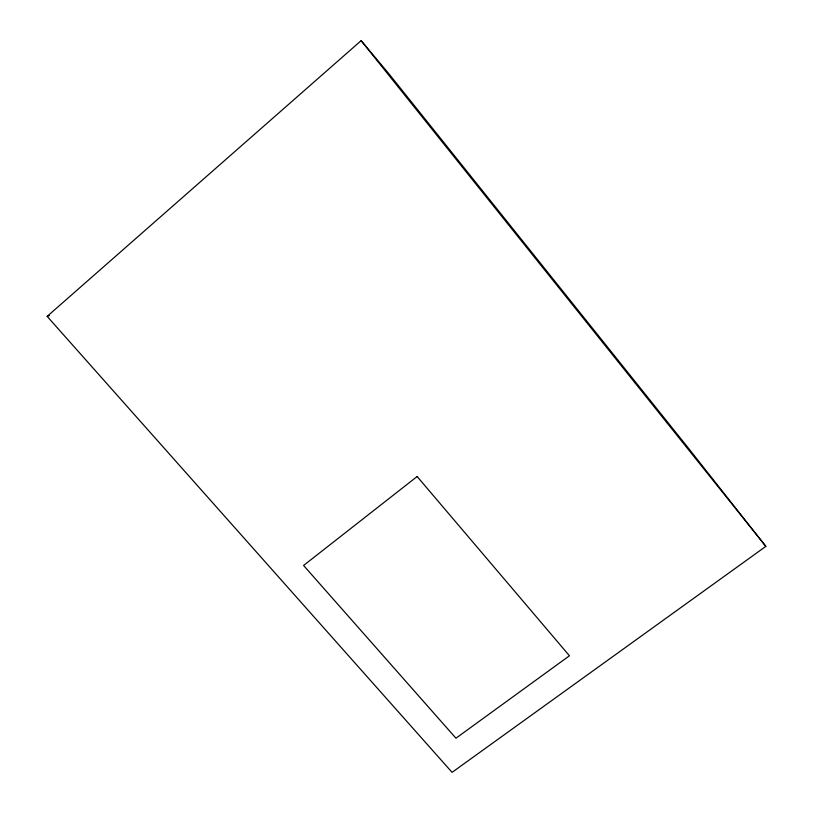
<?xml version="1.0" encoding="UTF-8"?>
<svg xmlns="http://www.w3.org/2000/svg" width="813" height="813" viewBox="0 0 813 813"><rect width="100%" height="100%" fill="white"/><g stroke="black" fill="none" stroke-linecap="round" stroke-linejoin="round"><path stroke-width="1.22" d="M47.154 316.379L361.135 40.65L388.36 73.129L688.357 448.075L765.846 546.366L452.079 772.35L47.154 316.379L49.502 315.495M361.135 40.65L765.846 546.366M417.14 476.52L303.574 565.462L455.951 738.214L569.446 655.776L417.14 476.52"/></g></svg>
